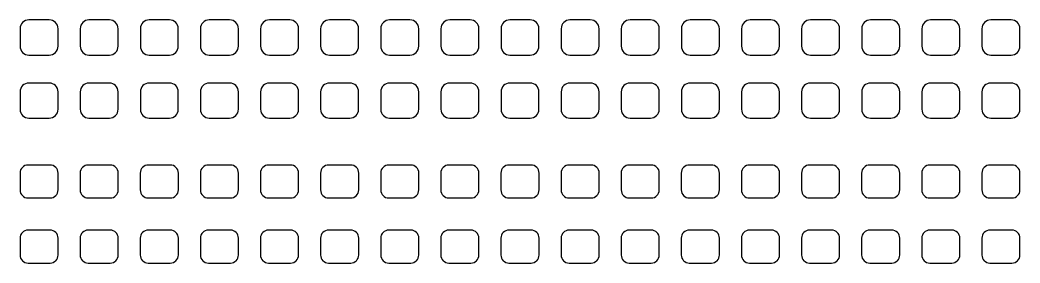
# Model space of a CAD drawing. Extents: x -190 to 190, y -140 to 140.
# Drawn here: x -94.81 to -69.88, y 6.67 to 12.73 of the extents above; entities that cross this region are included whole.
import ezdxf

# ---------------------------------------------------------------- set-up
doc = ezdxf.new("R2010")
doc.units = 0
doc.header["$MEASUREMENT"] = 0
doc.layers.get('0').update_dxf_attribs({"linetype": 'CONTINUOUS'})

msp = doc.modelspace()

# ---------------------------------------------------------------- linework, layer by layer
for points in [[(-93.863008, 12.516, 0.413548), (-94.082002, 12.735), (-94.082002, 12.735), (-94.59, 12.735), (-94.59, 12.735, 0.413548), (-94.809004, 12.516), (-94.809004, 12.516), (-94.809004, 12.078999), (-94.809004, 12.078999, 0.41488), (-94.59, 11.86), (-94.59, 11.86), (-94.082002, 11.86), (-94.082002, 11.86, 0.41488), (-93.863008, 12.078999), (-93.863008, 12.078999), (-93.863008, 12.516)], [(-92.363994, 12.516, 0.413548), (-92.582998, 12.735), (-92.582998, 12.735), (-93.090996, 12.735), (-93.090996, 12.735, 0.413548), (-93.31, 12.516), (-93.31, 12.516), (-93.31, 12.078999), (-93.31, 12.078999, 0.41488), (-93.090996, 11.86), (-93.090996, 11.86), (-92.582998, 11.86), (-92.582998, 11.86, 0.41488), (-92.363994, 12.078999), (-92.363994, 12.078999), (-92.363994, 12.516)], [(-90.865, 12.516, 0.413548), (-91.084004, 12.735), (-91.084004, 12.735), (-91.592002, 12.735), (-91.592002, 12.735, 0.413548), (-91.811006, 12.516), (-91.811006, 12.516), (-91.811006, 12.078999), (-91.811006, 12.078999, 0.41488), (-91.592002, 11.86), (-91.592002, 11.86), (-91.084004, 11.86), (-91.084004, 11.86, 0.41488), (-90.865, 12.078999), (-90.865, 12.078999), (-90.865, 12.516)], [(-89.367002, 12.516, 0.413548), (-89.585996, 12.735), (-89.585996, 12.735), (-90.094004, 12.735), (-90.094004, 12.735, 0.413548), (-90.312998, 12.516), (-90.312998, 12.516), (-90.312998, 12.078999), (-90.312998, 12.078999, 0.41488), (-90.094004, 11.86), (-90.094004, 11.86), (-89.585996, 11.86), (-89.585996, 11.86, 0.41488), (-89.367002, 12.078999), (-89.367002, 12.078999), (-89.367002, 12.516)], [(-87.867998, 12.516, 0.413548), (-88.087002, 12.735), (-88.087002, 12.735), (-88.595, 12.735), (-88.595, 12.735, 0.413548), (-88.813994, 12.516), (-88.813994, 12.516), (-88.813994, 12.078999), (-88.813994, 12.078999, 0.41488), (-88.595, 11.86), (-88.595, 11.86), (-88.087002, 11.86), (-88.087002, 11.86, 0.41488), (-87.867998, 12.078999), (-87.867998, 12.078999), (-87.867998, 12.516)], [(-86.37, 12.516, 0.413548), (-86.589004, 12.735), (-86.589004, 12.735), (-87.096992, 12.735), (-87.096992, 12.735, 0.413548), (-87.315996, 12.516), (-87.315996, 12.516), (-87.315996, 12.078999), (-87.315996, 12.078999, 0.41488), (-87.096992, 11.86), (-87.096992, 11.86), (-86.589004, 11.86), (-86.589004, 11.86, 0.41488), (-86.37, 12.078999), (-86.37, 12.078999), (-86.37, 12.516)], [(-84.871006, 12.516, 0.413548), (-85.09, 12.735), (-85.09, 12.735), (-85.597998, 12.735), (-85.597998, 12.735, 0.413548), (-85.817002, 12.516), (-85.817002, 12.516), (-85.817002, 12.078999), (-85.817002, 12.078999, 0.41488), (-85.597998, 11.86), (-85.597998, 11.86), (-85.09, 11.86), (-85.09, 11.86, 0.41488), (-84.871006, 12.078999), (-84.871006, 12.078999), (-84.871006, 12.516)], [(-83.371992, 12.516, 0.413548), (-83.590996, 12.735), (-83.590996, 12.735), (-84.099004, 12.735), (-84.099004, 12.735, 0.413548), (-84.317998, 12.516), (-84.317998, 12.516), (-84.317998, 12.078999), (-84.317998, 12.078999, 0.41488), (-84.099004, 11.86), (-84.099004, 11.86), (-83.590996, 11.86), (-83.590996, 11.86, 0.41488), (-83.371992, 12.078999), (-83.371992, 12.078999), (-83.371992, 12.516)], [(-81.873999, 12.516, 0.413548), (-82.092998, 12.735), (-82.092998, 12.735), (-82.601006, 12.735), (-82.601006, 12.735, 0.413548), (-82.82, 12.516), (-82.82, 12.516), (-82.82, 12.078999), (-82.82, 12.078999, 0.41488), (-82.601006, 11.86), (-82.601006, 11.86), (-82.092998, 11.86), (-82.092998, 11.86, 0.41488), (-81.873999, 12.078999), (-81.873999, 12.078999), (-81.873999, 12.516)], [(-80.375, 12.516, 0.413548), (-80.594004, 12.735), (-80.594004, 12.735), (-81.101997, 12.735), (-81.101997, 12.735, 0.413548), (-81.321001, 12.516), (-81.321001, 12.516), (-81.321001, 12.078999), (-81.321001, 12.078999, 0.41488), (-81.101997, 11.86), (-81.101997, 11.86), (-80.594004, 11.86), (-80.594004, 11.86, 0.41488), (-80.375, 12.078999), (-80.375, 12.078999), (-80.375, 12.516)], [(-78.877002, 12.516, 0.413548), (-79.095996, 12.735), (-79.095996, 12.735), (-79.603999, 12.735), (-79.603999, 12.735, 0.413548), (-79.823003, 12.516), (-79.823003, 12.516), (-79.823003, 12.078999), (-79.823003, 12.078999, 0.41488), (-79.603999, 11.86), (-79.603999, 11.86), (-79.095996, 11.86), (-79.095996, 11.86, 0.41488), (-78.877002, 12.078999), (-78.877002, 12.078999), (-78.877002, 12.516)], [(-77.377998, 12.516, 0.413548), (-77.597002, 12.735), (-77.597002, 12.735), (-78.105005, 12.735), (-78.105005, 12.735, 0.413548), (-78.323999, 12.516), (-78.323999, 12.516), (-78.323999, 12.078999), (-78.323999, 12.078999, 0.41488), (-78.105005, 11.86), (-78.105005, 11.86), (-77.597002, 11.86), (-77.597002, 11.86, 0.41488), (-77.377998, 12.078999), (-77.377998, 12.078999), (-77.377998, 12.516)], [(-75.878999, 12.516, 0.413548), (-76.098003, 12.735), (-76.098003, 12.735), (-76.605996, 12.735), (-76.605996, 12.735, 0.413548), (-76.825, 12.516), (-76.825, 12.516), (-76.825, 12.078999), (-76.825, 12.078999, 0.41488), (-76.605996, 11.86), (-76.605996, 11.86), (-76.098003, 11.86), (-76.098003, 11.86, 0.41488), (-75.878999, 12.078999), (-75.878999, 12.078999), (-75.878999, 12.516)], [(-74.381001, 12.516, 0.413548), (-74.599995, 12.735), (-74.599995, 12.735), (-75.107998, 12.735), (-75.107998, 12.735, 0.413548), (-75.327002, 12.516), (-75.327002, 12.516), (-75.327002, 12.078999), (-75.327002, 12.078999, 0.41488), (-75.107998, 11.86), (-75.107998, 11.86), (-74.599995, 11.86), (-74.599995, 11.86, 0.41488), (-74.381001, 12.078999), (-74.381001, 12.078999), (-74.381001, 12.516)], [(-72.881997, 12.516, 0.413548), (-73.101001, 12.735), (-73.101001, 12.735), (-73.609004, 12.735), (-73.609004, 12.735, 0.413548), (-73.827998, 12.516), (-73.827998, 12.516), (-73.827998, 12.078999), (-73.827998, 12.078999, 0.41488), (-73.609004, 11.86), (-73.609004, 11.86), (-73.101001, 11.86), (-73.101001, 11.86, 0.41488), (-72.881997, 12.078999), (-72.881997, 12.078999), (-72.881997, 12.516)], [(-71.383999, 12.516, 0.413548), (-71.602998, 12.735), (-71.602998, 12.735), (-72.111001, 12.735), (-72.111001, 12.735, 0.413548), (-72.33, 12.516), (-72.33, 12.516), (-72.33, 12.078999), (-72.33, 12.078999, 0.41488), (-72.111001, 11.86), (-72.111001, 11.86), (-71.602998, 11.86), (-71.602998, 11.86, 0.41488), (-71.383999, 12.078999), (-71.383999, 12.078999), (-71.383999, 12.516)], [(-69.885, 12.516, 0.413548), (-70.104004, 12.735), (-70.104004, 12.735), (-70.611997, 12.735), (-70.611997, 12.735, 0.413548), (-70.831001, 12.516), (-70.831001, 12.516), (-70.831001, 12.078999), (-70.831001, 12.078999, 0.41488), (-70.611997, 11.86), (-70.611997, 11.86), (-70.104004, 11.86), (-70.104004, 11.86, 0.41488), (-69.885, 12.078999), (-69.885, 12.078999), (-69.885, 12.516)], [(-93.863008, 10.941, 0.413556), (-94.082002, 11.16), (-94.082002, 11.16), (-94.59, 11.16), (-94.59, 11.16, 0.413556), (-94.809004, 10.941), (-94.809004, 10.941), (-94.809004, 10.504), (-94.809004, 10.504, 0.414872), (-94.59, 10.285), (-94.59, 10.285), (-94.082002, 10.285), (-94.082002, 10.285, 0.414872), (-93.863008, 10.504), (-93.863008, 10.504), (-93.863008, 10.941)], [(-92.363994, 10.941, 0.413556), (-92.582998, 11.16), (-92.582998, 11.16), (-93.090996, 11.16), (-93.090996, 11.16, 0.413556), (-93.31, 10.941), (-93.31, 10.941), (-93.31, 10.504), (-93.31, 10.504, 0.414872), (-93.090996, 10.285), (-93.090996, 10.285), (-92.582998, 10.285), (-92.582998, 10.285, 0.414872), (-92.363994, 10.504), (-92.363994, 10.504), (-92.363994, 10.941)], [(-90.865, 10.941, 0.413556), (-91.084004, 11.16), (-91.084004, 11.16), (-91.592002, 11.16), (-91.592002, 11.16, 0.413556), (-91.811006, 10.941), (-91.811006, 10.941), (-91.811006, 10.504), (-91.811006, 10.504, 0.414872), (-91.592002, 10.285), (-91.592002, 10.285), (-91.084004, 10.285), (-91.084004, 10.285, 0.414872), (-90.865, 10.504), (-90.865, 10.504), (-90.865, 10.941)], [(-89.367002, 10.941, 0.413556), (-89.585996, 11.16), (-89.585996, 11.16), (-90.094004, 11.16), (-90.094004, 11.16, 0.413556), (-90.312998, 10.941), (-90.312998, 10.941), (-90.312998, 10.504), (-90.312998, 10.504, 0.414872), (-90.094004, 10.285), (-90.094004, 10.285), (-89.585996, 10.285), (-89.585996, 10.285, 0.414872), (-89.367002, 10.504), (-89.367002, 10.504), (-89.367002, 10.941)], [(-87.867998, 10.941, 0.413556), (-88.087002, 11.16), (-88.087002, 11.16), (-88.595, 11.16), (-88.595, 11.16, 0.413556), (-88.813994, 10.941), (-88.813994, 10.941), (-88.813994, 10.504), (-88.813994, 10.504, 0.414872), (-88.595, 10.285), (-88.595, 10.285), (-88.087002, 10.285), (-88.087002, 10.285, 0.414872), (-87.867998, 10.504), (-87.867998, 10.504), (-87.867998, 10.941)], [(-86.37, 10.941, 0.413556), (-86.589004, 11.16), (-86.589004, 11.16), (-87.096992, 11.16), (-87.096992, 11.16, 0.413556), (-87.315996, 10.941), (-87.315996, 10.941), (-87.315996, 10.504), (-87.315996, 10.504, 0.414872), (-87.096992, 10.285), (-87.096992, 10.285), (-86.589004, 10.285), (-86.589004, 10.285, 0.414872), (-86.37, 10.504), (-86.37, 10.504), (-86.37, 10.941)], [(-84.871006, 10.941, 0.413556), (-85.09, 11.16), (-85.09, 11.16), (-85.597998, 11.16), (-85.597998, 11.16, 0.413556), (-85.817002, 10.941), (-85.817002, 10.941), (-85.817002, 10.504), (-85.817002, 10.504, 0.414872), (-85.597998, 10.285), (-85.597998, 10.285), (-85.09, 10.285), (-85.09, 10.285, 0.414872), (-84.871006, 10.504), (-84.871006, 10.504), (-84.871006, 10.941)], [(-83.371992, 10.941, 0.413556), (-83.590996, 11.16), (-83.590996, 11.16), (-84.099004, 11.16), (-84.099004, 11.16, 0.413556), (-84.317998, 10.941), (-84.317998, 10.941), (-84.317998, 10.504), (-84.317998, 10.504, 0.414872), (-84.099004, 10.285), (-84.099004, 10.285), (-83.590996, 10.285), (-83.590996, 10.285, 0.414872), (-83.371992, 10.504), (-83.371992, 10.504), (-83.371992, 10.941)], [(-81.873999, 10.941, 0.413556), (-82.092998, 11.16), (-82.092998, 11.16), (-82.601006, 11.16), (-82.601006, 11.16, 0.413556), (-82.82, 10.941), (-82.82, 10.941), (-82.82, 10.504), (-82.82, 10.504, 0.414872), (-82.601006, 10.285), (-82.601006, 10.285), (-82.092998, 10.285), (-82.092998, 10.285, 0.414872), (-81.873999, 10.504), (-81.873999, 10.504), (-81.873999, 10.941)], [(-80.375, 10.941, 0.413556), (-80.594004, 11.16), (-80.594004, 11.16), (-81.101997, 11.16), (-81.101997, 11.16, 0.413556), (-81.321001, 10.941), (-81.321001, 10.941), (-81.321001, 10.504), (-81.321001, 10.504, 0.414872), (-81.101997, 10.285), (-81.101997, 10.285), (-80.594004, 10.285), (-80.594004, 10.285, 0.414872), (-80.375, 10.504), (-80.375, 10.504), (-80.375, 10.941)], [(-78.877002, 10.941, 0.413556), (-79.095996, 11.16), (-79.095996, 11.16), (-79.603999, 11.16), (-79.603999, 11.16, 0.413556), (-79.823003, 10.941), (-79.823003, 10.941), (-79.823003, 10.504), (-79.823003, 10.504, 0.414872), (-79.603999, 10.285), (-79.603999, 10.285), (-79.095996, 10.285), (-79.095996, 10.285, 0.414872), (-78.877002, 10.504), (-78.877002, 10.504), (-78.877002, 10.941)], [(-77.377998, 10.941, 0.413556), (-77.597002, 11.16), (-77.597002, 11.16), (-78.105005, 11.16), (-78.105005, 11.16, 0.413556), (-78.323999, 10.941), (-78.323999, 10.941), (-78.323999, 10.504), (-78.323999, 10.504, 0.414872), (-78.105005, 10.285), (-78.105005, 10.285), (-77.597002, 10.285), (-77.597002, 10.285, 0.414872), (-77.377998, 10.504), (-77.377998, 10.504), (-77.377998, 10.941)], [(-75.878999, 10.941, 0.413556), (-76.098003, 11.16), (-76.098003, 11.16), (-76.605996, 11.16), (-76.605996, 11.16, 0.413556), (-76.825, 10.941), (-76.825, 10.941), (-76.825, 10.504), (-76.825, 10.504, 0.414872), (-76.605996, 10.285), (-76.605996, 10.285), (-76.098003, 10.285), (-76.098003, 10.285, 0.414872), (-75.878999, 10.504), (-75.878999, 10.504), (-75.878999, 10.941)], [(-74.381001, 10.941, 0.413556), (-74.599995, 11.16), (-74.599995, 11.16), (-75.107998, 11.16), (-75.107998, 11.16, 0.413556), (-75.327002, 10.941), (-75.327002, 10.941), (-75.327002, 10.504), (-75.327002, 10.504, 0.414872), (-75.107998, 10.285), (-75.107998, 10.285), (-74.599995, 10.285), (-74.599995, 10.285, 0.414872), (-74.381001, 10.504), (-74.381001, 10.504), (-74.381001, 10.941)], [(-72.881997, 10.941, 0.413556), (-73.101001, 11.16), (-73.101001, 11.16), (-73.609004, 11.16), (-73.609004, 11.16, 0.413556), (-73.827998, 10.941), (-73.827998, 10.941), (-73.827998, 10.504), (-73.827998, 10.504, 0.414872), (-73.609004, 10.285), (-73.609004, 10.285), (-73.101001, 10.285), (-73.101001, 10.285, 0.414872), (-72.881997, 10.504), (-72.881997, 10.504), (-72.881997, 10.941)], [(-71.383999, 10.941, 0.413556), (-71.602998, 11.16), (-71.602998, 11.16), (-72.111001, 11.16), (-72.111001, 11.16, 0.413556), (-72.33, 10.941), (-72.33, 10.941), (-72.33, 10.504), (-72.33, 10.504, 0.414872), (-72.111001, 10.285), (-72.111001, 10.285), (-71.602998, 10.285), (-71.602998, 10.285, 0.414872), (-71.383999, 10.504), (-71.383999, 10.504), (-71.383999, 10.941)], [(-69.885, 10.941, 0.413556), (-70.104004, 11.16), (-70.104004, 11.16), (-70.611997, 11.16), (-70.611997, 11.16, 0.413556), (-70.831001, 10.941), (-70.831001, 10.941), (-70.831001, 10.504), (-70.831001, 10.504, 0.414872), (-70.611997, 10.285), (-70.611997, 10.285), (-70.104004, 10.285), (-70.104004, 10.285, 0.414872), (-69.885, 10.504), (-69.885, 10.504), (-69.885, 10.941)], [(-93.860996, 8.913, 0.414947), (-94.061006, 9.113), (-94.061006, 9.113), (-94.610996, 9.113), (-94.610996, 9.113, 0.414947), (-94.810996, 8.913), (-94.810996, 8.913), (-94.810996, 8.49), (-94.810996, 8.49, 0.413482), (-94.610996, 8.29), (-94.610996, 8.29), (-94.061006, 8.29), (-94.061006, 8.29, 0.413482), (-93.860996, 8.49), (-93.860996, 8.49), (-93.860996, 8.913)], [(-92.362002, 8.913, 0.414947), (-92.562002, 9.113), (-92.562002, 9.113), (-93.112002, 9.113), (-93.112002, 9.113, 0.414947), (-93.312002, 8.913), (-93.312002, 8.913), (-93.312002, 8.49), (-93.312002, 8.49, 0.413482), (-93.112002, 8.29), (-93.112002, 8.29), (-92.562002, 8.29), (-92.562002, 8.29, 0.413482), (-92.362002, 8.49), (-92.362002, 8.49), (-92.362002, 8.913)], [(-90.864004, 8.913, 0.414947), (-91.063994, 9.113), (-91.063994, 9.113), (-91.614004, 9.113), (-91.614004, 9.113, 0.414947), (-91.813994, 8.913), (-91.813994, 8.913), (-91.813994, 8.49), (-91.813994, 8.49, 0.413482), (-91.614004, 8.29), (-91.614004, 8.29), (-91.063994, 8.29), (-91.063994, 8.29, 0.413482), (-90.864004, 8.49), (-90.864004, 8.49), (-90.864004, 8.913)], [(-89.365, 8.913, 0.414947), (-89.565, 9.113), (-89.565, 9.113), (-90.115, 9.113), (-90.115, 9.113, 0.414947), (-90.315, 8.913), (-90.315, 8.913), (-90.315, 8.49), (-90.315, 8.49, 0.413482), (-90.115, 8.29), (-90.115, 8.29), (-89.565, 8.29), (-89.565, 8.29, 0.413482), (-89.365, 8.49), (-89.365, 8.49), (-89.365, 8.913)], [(-87.865996, 8.913, 0.414947), (-88.065996, 9.113), (-88.065996, 9.113), (-88.615996, 9.113), (-88.615996, 9.113, 0.414947), (-88.816006, 8.913), (-88.816006, 8.913), (-88.816006, 8.49), (-88.816006, 8.49, 0.413482), (-88.615996, 8.29), (-88.615996, 8.29), (-88.065996, 8.29), (-88.065996, 8.29, 0.413482), (-87.865996, 8.49), (-87.865996, 8.49), (-87.865996, 8.913)], [(-86.367998, 8.913, 0.414947), (-86.567998, 9.113), (-86.567998, 9.113), (-87.117998, 9.113), (-87.117998, 9.113, 0.414947), (-87.318008, 8.913), (-87.318008, 8.913), (-87.318008, 8.49), (-87.318008, 8.49, 0.413482), (-87.117998, 8.29), (-87.117998, 8.29), (-86.567998, 8.29), (-86.567998, 8.29, 0.413482), (-86.367998, 8.49), (-86.367998, 8.49), (-86.367998, 8.913)], [(-84.868994, 8.913, 0.414947), (-85.069004, 9.113), (-85.069004, 9.113), (-85.619004, 9.113), (-85.619004, 9.113, 0.414947), (-85.818994, 8.913), (-85.818994, 8.913), (-85.818994, 8.49), (-85.818994, 8.49, 0.413482), (-85.619004, 8.29), (-85.619004, 8.29), (-85.069004, 8.29), (-85.069004, 8.29, 0.413482), (-84.868994, 8.49), (-84.868994, 8.49), (-84.868994, 8.913)], [(-83.370996, 8.913, 0.414947), (-83.571006, 9.113), (-83.571006, 9.113), (-84.120996, 9.113), (-84.120996, 9.113, 0.414947), (-84.320996, 8.913), (-84.320996, 8.913), (-84.320996, 8.49), (-84.320996, 8.49, 0.413482), (-84.120996, 8.29), (-84.120996, 8.29), (-83.571006, 8.29), (-83.571006, 8.29, 0.413482), (-83.370996, 8.49), (-83.370996, 8.49), (-83.370996, 8.913)], [(-81.872002, 8.913, 0.414947), (-82.072002, 9.113), (-82.072002, 9.113), (-82.622002, 9.113), (-82.622002, 9.113, 0.414947), (-82.822002, 8.913), (-82.822002, 8.913), (-82.822002, 8.49), (-82.822002, 8.49, 0.413482), (-82.622002, 8.29), (-82.622002, 8.29), (-82.072002, 8.29), (-82.072002, 8.29, 0.413482), (-81.872002, 8.49), (-81.872002, 8.49), (-81.872002, 8.913)], [(-80.372998, 8.913, 0.414947), (-80.572998, 9.113), (-80.572998, 9.113), (-81.123003, 9.113), (-81.123003, 9.113, 0.414947), (-81.322998, 8.913), (-81.322998, 8.913), (-81.322998, 8.49), (-81.322998, 8.49, 0.413482), (-81.123003, 8.29), (-81.123003, 8.29), (-80.572998, 8.29), (-80.572998, 8.29, 0.413482), (-80.372998, 8.49), (-80.372998, 8.49), (-80.372998, 8.913)], [(-78.875, 8.913, 0.414947), (-79.075, 9.113), (-79.075, 9.113), (-79.625005, 9.113), (-79.625005, 9.113, 0.414947), (-79.825, 8.913), (-79.825, 8.913), (-79.825, 8.49), (-79.825, 8.49, 0.413482), (-79.625005, 8.29), (-79.625005, 8.29), (-79.075, 8.29), (-79.075, 8.29, 0.413482), (-78.875, 8.49), (-78.875, 8.49), (-78.875, 8.913)], [(-77.376001, 8.913, 0.414947), (-77.575996, 9.113), (-77.575996, 9.113), (-78.125996, 9.113), (-78.125996, 9.113, 0.414947), (-78.326001, 8.913), (-78.326001, 8.913), (-78.326001, 8.49), (-78.326001, 8.49, 0.413482), (-78.125996, 8.29), (-78.125996, 8.29), (-77.575996, 8.29), (-77.575996, 8.29, 0.413482), (-77.376001, 8.49), (-77.376001, 8.49), (-77.376001, 8.913)], [(-75.878003, 8.913, 0.414947), (-76.077998, 9.113), (-76.077998, 9.113), (-76.627998, 9.113), (-76.627998, 9.113, 0.414947), (-76.828003, 8.913), (-76.828003, 8.913), (-76.828003, 8.49), (-76.828003, 8.49, 0.413482), (-76.627998, 8.29), (-76.627998, 8.29), (-76.077998, 8.29), (-76.077998, 8.29, 0.413482), (-75.878003, 8.49), (-75.878003, 8.49), (-75.878003, 8.913)], [(-74.378999, 8.913, 0.414947), (-74.578999, 9.113), (-74.578999, 9.113), (-75.129004, 9.113), (-75.129004, 9.113, 0.414947), (-75.328999, 8.913), (-75.328999, 8.913), (-75.328999, 8.49), (-75.328999, 8.49, 0.413482), (-75.129004, 8.29), (-75.129004, 8.29), (-74.578999, 8.29), (-74.578999, 8.29, 0.413482), (-74.378999, 8.49), (-74.378999, 8.49), (-74.378999, 8.913)], [(-72.88, 8.913, 0.414947), (-73.080005, 9.113), (-73.080005, 9.113), (-73.63, 9.113), (-73.63, 9.113, 0.414947), (-73.83, 8.913), (-73.83, 8.913), (-73.83, 8.49), (-73.83, 8.49, 0.413482), (-73.63, 8.29), (-73.63, 8.29), (-73.080005, 8.29), (-73.080005, 8.29, 0.413482), (-72.88, 8.49), (-72.88, 8.49), (-72.88, 8.913)], [(-71.382002, 8.913, 0.414947), (-71.581997, 9.113), (-71.581997, 9.113), (-72.131997, 9.113), (-72.131997, 9.113, 0.414947), (-72.332002, 8.913), (-72.332002, 8.913), (-72.332002, 8.49), (-72.332002, 8.49, 0.413482), (-72.131997, 8.29), (-72.131997, 8.29), (-71.581997, 8.29), (-71.581997, 8.29, 0.413482), (-71.382002, 8.49), (-71.382002, 8.49), (-71.382002, 8.913)], [(-69.882998, 8.913, 0.414947), (-70.082998, 9.113), (-70.082998, 9.113), (-70.633003, 9.113), (-70.633003, 9.113, 0.414947), (-70.832998, 8.913), (-70.832998, 8.913), (-70.832998, 8.49), (-70.832998, 8.49, 0.413482), (-70.633003, 8.29), (-70.633003, 8.29), (-70.082998, 8.29), (-70.082998, 8.29, 0.413482), (-69.882998, 8.49), (-69.882998, 8.49), (-69.882998, 8.913)], [(-93.860996, 7.289, 0.414947), (-94.061006, 7.489), (-94.061006, 7.489), (-94.610996, 7.489), (-94.610996, 7.489, 0.414947), (-94.810996, 7.289), (-94.810996, 7.289), (-94.810996, 6.866), (-94.810996, 6.866, 0.413483), (-94.610996, 6.666), (-94.610996, 6.666), (-94.061006, 6.666), (-94.061006, 6.666, 0.413483), (-93.860996, 6.866), (-93.860996, 6.866), (-93.860996, 7.289)], [(-92.362002, 7.289, 0.414947), (-92.562002, 7.489), (-92.562002, 7.489), (-93.112002, 7.489), (-93.112002, 7.489, 0.414947), (-93.312002, 7.289), (-93.312002, 7.289), (-93.312002, 6.866), (-93.312002, 6.866, 0.413483), (-93.112002, 6.666), (-93.112002, 6.666), (-92.562002, 6.666), (-92.562002, 6.666, 0.413483), (-92.362002, 6.866), (-92.362002, 6.866), (-92.362002, 7.289)], [(-90.864004, 7.289, 0.414947), (-91.063994, 7.489), (-91.063994, 7.489), (-91.614004, 7.489), (-91.614004, 7.489, 0.414947), (-91.813994, 7.289), (-91.813994, 7.289), (-91.813994, 6.866), (-91.813994, 6.866, 0.413483), (-91.614004, 6.666), (-91.614004, 6.666), (-91.063994, 6.666), (-91.063994, 6.666, 0.413483), (-90.864004, 6.866), (-90.864004, 6.866), (-90.864004, 7.289)], [(-89.365, 7.289, 0.414947), (-89.565, 7.489), (-89.565, 7.489), (-90.115, 7.489), (-90.115, 7.489, 0.414947), (-90.315, 7.289), (-90.315, 7.289), (-90.315, 6.866), (-90.315, 6.866, 0.413483), (-90.115, 6.666), (-90.115, 6.666), (-89.565, 6.666), (-89.565, 6.666, 0.413483), (-89.365, 6.866), (-89.365, 6.866), (-89.365, 7.289)], [(-87.865996, 7.289, 0.414947), (-88.065996, 7.489), (-88.065996, 7.489), (-88.615996, 7.489), (-88.615996, 7.489, 0.414947), (-88.816006, 7.289), (-88.816006, 7.289), (-88.816006, 6.866), (-88.816006, 6.866, 0.413483), (-88.615996, 6.666), (-88.615996, 6.666), (-88.065996, 6.666), (-88.065996, 6.666, 0.413483), (-87.865996, 6.866), (-87.865996, 6.866), (-87.865996, 7.289)], [(-86.367998, 7.289, 0.414947), (-86.567998, 7.489), (-86.567998, 7.489), (-87.117998, 7.489), (-87.117998, 7.489, 0.414947), (-87.318008, 7.289), (-87.318008, 7.289), (-87.318008, 6.866), (-87.318008, 6.866, 0.413483), (-87.117998, 6.666), (-87.117998, 6.666), (-86.567998, 6.666), (-86.567998, 6.666, 0.413483), (-86.367998, 6.866), (-86.367998, 6.866), (-86.367998, 7.289)], [(-84.868994, 7.289, 0.414947), (-85.069004, 7.489), (-85.069004, 7.489), (-85.619004, 7.489), (-85.619004, 7.489, 0.414947), (-85.818994, 7.289), (-85.818994, 7.289), (-85.818994, 6.866), (-85.818994, 6.866, 0.413483), (-85.619004, 6.666), (-85.619004, 6.666), (-85.069004, 6.666), (-85.069004, 6.666, 0.413483), (-84.868994, 6.866), (-84.868994, 6.866), (-84.868994, 7.289)], [(-83.370996, 7.289, 0.414947), (-83.571006, 7.489), (-83.571006, 7.489), (-84.120996, 7.489), (-84.120996, 7.489, 0.414947), (-84.320996, 7.289), (-84.320996, 7.289), (-84.320996, 6.866), (-84.320996, 6.866, 0.413483), (-84.120996, 6.666), (-84.120996, 6.666), (-83.571006, 6.666), (-83.571006, 6.666, 0.413483), (-83.370996, 6.866), (-83.370996, 6.866), (-83.370996, 7.289)], [(-81.872002, 7.289, 0.414947), (-82.072002, 7.489), (-82.072002, 7.489), (-82.622002, 7.489), (-82.622002, 7.489, 0.414947), (-82.822002, 7.289), (-82.822002, 7.289), (-82.822002, 6.866), (-82.822002, 6.866, 0.413483), (-82.622002, 6.666), (-82.622002, 6.666), (-82.072002, 6.666), (-82.072002, 6.666, 0.413483), (-81.872002, 6.866), (-81.872002, 6.866), (-81.872002, 7.289)], [(-80.372998, 7.289, 0.414947), (-80.572998, 7.489), (-80.572998, 7.489), (-81.123003, 7.489), (-81.123003, 7.489, 0.414947), (-81.322998, 7.289), (-81.322998, 7.289), (-81.322998, 6.866), (-81.322998, 6.866, 0.413483), (-81.123003, 6.666), (-81.123003, 6.666), (-80.572998, 6.666), (-80.572998, 6.666, 0.413483), (-80.372998, 6.866), (-80.372998, 6.866), (-80.372998, 7.289)], [(-78.875, 7.289, 0.414947), (-79.075, 7.489), (-79.075, 7.489), (-79.625005, 7.489), (-79.625005, 7.489, 0.414947), (-79.825, 7.289), (-79.825, 7.289), (-79.825, 6.866), (-79.825, 6.866, 0.413483), (-79.625005, 6.666), (-79.625005, 6.666), (-79.075, 6.666), (-79.075, 6.666, 0.413483), (-78.875, 6.866), (-78.875, 6.866), (-78.875, 7.289)], [(-77.376001, 7.289, 0.414947), (-77.575996, 7.489), (-77.575996, 7.489), (-78.125996, 7.489), (-78.125996, 7.489, 0.414947), (-78.326001, 7.289), (-78.326001, 7.289), (-78.326001, 6.866), (-78.326001, 6.866, 0.413483), (-78.125996, 6.666), (-78.125996, 6.666), (-77.575996, 6.666), (-77.575996, 6.666, 0.413483), (-77.376001, 6.866), (-77.376001, 6.866), (-77.376001, 7.289)], [(-75.878003, 7.289, 0.414947), (-76.077998, 7.489), (-76.077998, 7.489), (-76.627998, 7.489), (-76.627998, 7.489, 0.414947), (-76.828003, 7.289), (-76.828003, 7.289), (-76.828003, 6.866), (-76.828003, 6.866, 0.413483), (-76.627998, 6.666), (-76.627998, 6.666), (-76.077998, 6.666), (-76.077998, 6.666, 0.413483), (-75.878003, 6.866), (-75.878003, 6.866), (-75.878003, 7.289)], [(-74.378999, 7.289, 0.414947), (-74.578999, 7.489), (-74.578999, 7.489), (-75.129004, 7.489), (-75.129004, 7.489, 0.414947), (-75.328999, 7.289), (-75.328999, 7.289), (-75.328999, 6.866), (-75.328999, 6.866, 0.413483), (-75.129004, 6.666), (-75.129004, 6.666), (-74.578999, 6.666), (-74.578999, 6.666, 0.413483), (-74.378999, 6.866), (-74.378999, 6.866), (-74.378999, 7.289)], [(-72.88, 7.289, 0.414947), (-73.080005, 7.489), (-73.080005, 7.489), (-73.63, 7.489), (-73.63, 7.489, 0.414947), (-73.83, 7.289), (-73.83, 7.289), (-73.83, 6.866), (-73.83, 6.866, 0.413483), (-73.63, 6.666), (-73.63, 6.666), (-73.080005, 6.666), (-73.080005, 6.666, 0.413483), (-72.88, 6.866), (-72.88, 6.866), (-72.88, 7.289)], [(-71.382002, 7.289, 0.414947), (-71.581997, 7.489), (-71.581997, 7.489), (-72.131997, 7.489), (-72.131997, 7.489, 0.414947), (-72.332002, 7.289), (-72.332002, 7.289), (-72.332002, 6.866), (-72.332002, 6.866, 0.413483), (-72.131997, 6.666), (-72.131997, 6.666), (-71.581997, 6.666), (-71.581997, 6.666, 0.413483), (-71.382002, 6.866), (-71.382002, 6.866), (-71.382002, 7.289)], [(-69.882998, 7.289, 0.414947), (-70.082998, 7.489), (-70.082998, 7.489), (-70.633003, 7.489), (-70.633003, 7.489, 0.414947), (-70.832998, 7.289), (-70.832998, 7.289), (-70.832998, 6.866), (-70.832998, 6.866, 0.413483), (-70.633003, 6.666), (-70.633003, 6.666), (-70.082998, 6.666), (-70.082998, 6.666, 0.413483), (-69.882998, 6.866), (-69.882998, 6.866), (-69.882998, 7.289)]]:
    msp.add_lwpolyline(points, format="xyb")

doc.saveas('drawing.dxf')
